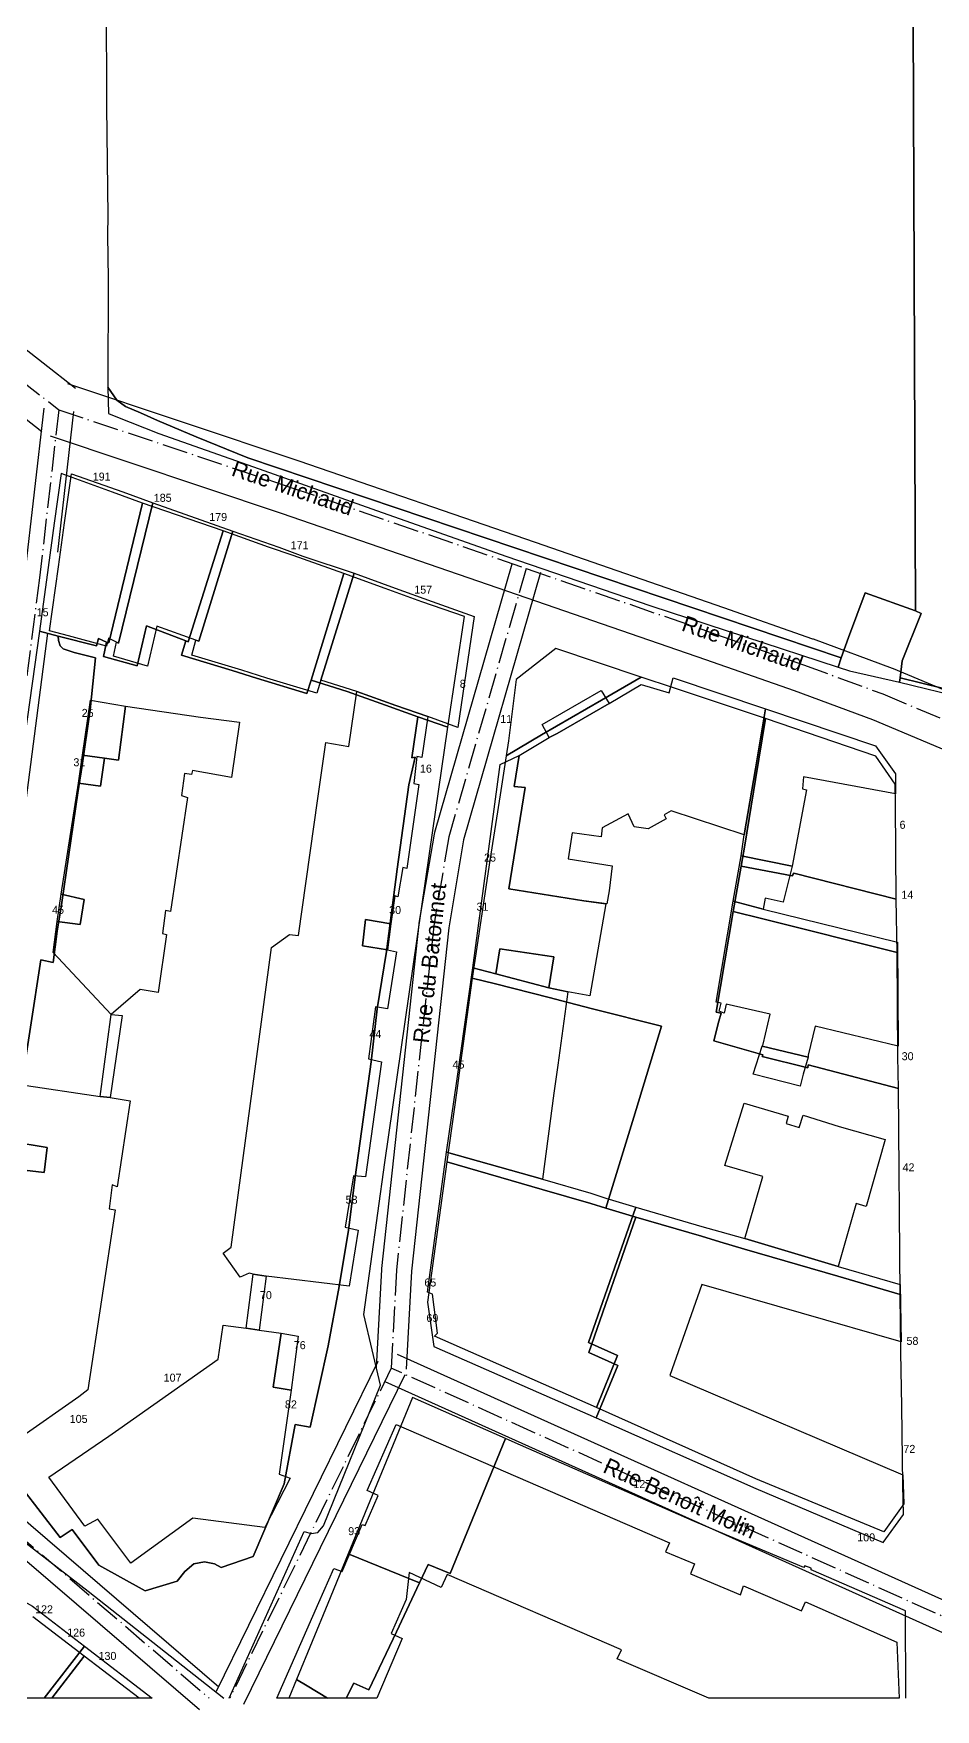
# Model space of a CAD drawing. Header units: metres. Extents: x 1927837 to 1928448, y 4266568 to 4267119.
# Drawn here: x 1928116 to 1928206.1, y 4266568.9 to 4266736.4 of the extents above; entities that cross this region are included whole.
import ezdxf
from ezdxf.enums import TextEntityAlignment as Align

# ---------------------------------------------------------------- set-up
doc = ezdxf.new("R2010")
doc.units = ezdxf.units.M
doc.linetypes.add('DASHDOT', pattern=[3.556, 2.54, -0.508, 0, -0.508])
for name, color, linetype in [('BAT_BATI', 8, 'CONTINUOUS'), ('CAD_LIMITE', 94, 'CONTINUOUS'), ('TXT_ADRESSE', 8, 'CONTINUOUS'), ('TXT_VOIE', 7, 'CONTINUOUS'), ('VOI_AXE', 1, 'DASHDOT'), ('VOI_BORDURE', 7, 'CONTINUOUS')]:
    doc.layers.add(name, color=color, linetype=linetype)

msp = doc.modelspace()

# ---------------------------------------------------------------- linework, layer by layer
at = {"layer": 'BAT_BATI'}
for points in [[(1928123.5, 4266676.01), (1928123.3, 4266675.21), (1928119.5, 4266676.22), (1928117.6, 4266676.72), (1928118.5, 4266683.12), (1928119.11, 4266687.52), (1928119.81, 4266692.43), (1928124.92, 4266690.62), (1928127.92, 4266689.52), (1928124.5, 4266675.51), (1928124.3, 4266675.61)], [(1928135.92, 4266686.71), (1928132.51, 4266675.7), (1928132.21, 4266675.8), (1928128.31, 4266677.21), (1928127.4, 4266673.21), (1928124, 4266674.21), (1928124.3, 4266675.61), (1928124.5, 4266675.51), (1928127.92, 4266689.52)], [(1928140.52, 4266685.1), (1928142.92, 4266684.2), (1928148.03, 4266682.49), (1928144.71, 4266671.79), (1928144.31, 4266670.49), (1928139.31, 4266671.99), (1928136.81, 4266672.8), (1928131.81, 4266674.3), (1928132.21, 4266675.8), (1928132.51, 4266675.7), (1928135.92, 4266686.71)], [(1928152.13, 4266680.99), (1928155.83, 4266679.68), (1928160.03, 4266678.18), (1928158.42, 4266667.07), (1928155.42, 4266668.17), (1928152.22, 4266669.28), (1928148.32, 4266670.68), (1928144.71, 4266671.79), (1928148.03, 4266682.49)], [(1928189.15, 4266668.94), (1928188.14, 4266662.94), (1928187.03, 4266656.34), (1928179.73, 4266658.75), (1928179.03, 4266658.35), (1928179.23, 4266657.95), (1928177.42, 4266656.95), (1928176.02, 4266657.15), (1928175.42, 4266658.45), (1928172.82, 4266657.05), (1928172.72, 4266656.15), (1928169.82, 4266656.55), (1928169.42, 4266653.95), (1928173.82, 4266653.25), (1928173.52, 4266650.75), (1928173.31, 4266649.44), (1928171.01, 4266649.75), (1928163.51, 4266650.95), (1928165.12, 4266661.06), (1928164.02, 4266661.16), (1928164.52, 4266664.26), (1928167.53, 4266666.06), (1928168.33, 4266666.46), (1928173.53, 4266669.46), (1928176.74, 4266671.36), (1928179.54, 4266670.55), (1928179.94, 4266672.05)], [(1928152.22, 4266669.28), (1928155.42, 4266668.17), (1928154.81, 4266664.07), (1928154.31, 4266664.17), (1928154.01, 4266661.47), (1928154.51, 4266661.37), (1928153.3, 4266652.97), (1928152.9, 4266653.07), (1928152.4, 4266650.16), (1928152.1, 4266650.26), (1928151.7, 4266647.46), (1928149.19, 4266647.87), (1928148.89, 4266645.26), (1928151.39, 4266644.86), (1928152.29, 4266644.66), (1928151.39, 4266638.96), (1928150.19, 4266639.16), (1928149.48, 4266633.95), (1928150.78, 4266633.65), (1928149.17, 4266622.15), (1928147.97, 4266622.25), (1928147.16, 4266617.14), (1928148.46, 4266616.84), (1928147.56, 4266611.24), (1928139.25, 4266612.25), (1928137.95, 4266612.45), (1928137.55, 4266612.55), (1928136.65, 4266612.15), (1928134.95, 4266614.55), (1928135.75, 4266615.15), (1928139.78, 4266645.07), (1928141.59, 4266646.37), (1928142.49, 4266646.27), (1928144.4, 4266659.98), (1928145.21, 4266665.58), (1928147.51, 4266665.18), (1928148.32, 4266670.68)], [(1928166.83, 4266667.36), (1928172.73, 4266670.76), (1928173.53, 4266669.46), (1928168.33, 4266666.46), (1928167.53, 4266666.06)], [(1928132.7, 4266668.1), (1928136.6, 4266667.59), (1928135.8, 4266662.09), (1928131.9, 4266662.79), (1928131.8, 4266662.39), (1928131.09, 4266662.49), (1928130.79, 4266660.29), (1928131.39, 4266660.09), (1928129.68, 4266648.68), (1928129.18, 4266648.78), (1928128.88, 4266646.48), (1928129.28, 4266646.38), (1928128.47, 4266640.58), (1928126.67, 4266640.88), (1928123.77, 4266638.38), (1928117.97, 4266644.59), (1928118.37, 4266647.69), (1928120.67, 4266647.39), (1928121.07, 4266649.89), (1928118.77, 4266650.4), (1928120.49, 4266661.5), (1928122.69, 4266661.2), (1928123.09, 4266664), (1928124.49, 4266663.8), (1928125.2, 4266669.2)], [(1928125.2, 4266669.2), (1928124.49, 4266663.8), (1928123.09, 4266664), (1928120.89, 4266664.31), (1928121.69, 4266669.81)], [(1928200.15, 4266665.23), (1928202.15, 4266662.43), (1928202.15, 4266660.43), (1928192.94, 4266662.13), (1928192.84, 4266660.93), (1928193.24, 4266660.83), (1928191.83, 4266653.23), (1928186.73, 4266654.23), (1928187.03, 4266656.34), (1928188.14, 4266662.94), (1928189.15, 4266668.94)], [(1928123.09, 4266664), (1928122.69, 4266661.2), (1928120.49, 4266661.5), (1928120.89, 4266664.31)], [(1928162.62, 4266663.36), (1928164.52, 4266664.26), (1928164.02, 4266661.16), (1928165.12, 4266661.06), (1928163.51, 4266650.95), (1928171.01, 4266649.75), (1928173.21, 4266649.44), (1928171.6, 4266640.24), (1928169.4, 4266640.64), (1928167.5, 4266641.04), (1928168.01, 4266644.14), (1928162.6, 4266644.95), (1928162.2, 4266642.45), (1928159.9, 4266643.05)], [(1928191.83, 4266653.23), (1928190.93, 4266649.63), (1928189.13, 4266650.03), (1928188.93, 4266648.93), (1928185.92, 4266649.73), (1928186.73, 4266654.23)], [(1928121.07, 4266649.89), (1928120.67, 4266647.39), (1928118.37, 4266647.69), (1928118.77, 4266650.4)], [(1928188.93, 4266648.93), (1928202.33, 4266645.61), (1928202.42, 4266635.21), (1928194.12, 4266637.21), (1928193.42, 4266634.31), (1928193.42, 4266634.11), (1928188.81, 4266635.22), (1928188.91, 4266635.42), (1928189.62, 4266638.42), (1928185.21, 4266639.42), (1928185.01, 4266638.52), (1928184.51, 4266638.73), (1928184.71, 4266639.53), (1928184.21, 4266639.63), (1928185.92, 4266649.73)], [(1928151.7, 4266647.46), (1928151.39, 4266644.86), (1928148.89, 4266645.26), (1928149.19, 4266647.87)], [(1928168.01, 4266644.14), (1928167.5, 4266641.04), (1928162.2, 4266642.45), (1928162.6, 4266644.95)], [(1928162.2, 4266642.45), (1928167.5, 4266641.04), (1928169.4, 4266640.64), (1928168.4, 4266633.34), (1928167.99, 4266630.53), (1928166.88, 4266621.93), (1928157.28, 4266624.64), (1928158.29, 4266631.74), (1928158.69, 4266634.55), (1928159.9, 4266643.05)], [(1928124.87, 4266638.28), (1928123.66, 4266630.08), (1928122.66, 4266630.18), (1928123.77, 4266638.38)], [(1928193.42, 4266634.11), (1928192.91, 4266632.41), (1928192.61, 4266631.21), (1928187.91, 4266632.42), (1928188.81, 4266635.22)], [(1928114.65, 4266631.39), (1928122.66, 4266630.18), (1928123.66, 4266630.08), (1928125.66, 4266629.77), (1928124.35, 4266621.17), (1928123.85, 4266621.37), (1928123.55, 4266618.97), (1928124.15, 4266618.87), (1928121.43, 4266600.86), (1928120.53, 4266600.16), (1928114.62, 4266596.06), (1928110.32, 4266601.77), (1928110.62, 4266604.07), (1928112.84, 4266620.58), (1928114.14, 4266620.28), (1928114.54, 4266622.88), (1928117.05, 4266622.58), (1928117.35, 4266625.08), (1928113.75, 4266625.68), (1928114.35, 4266631.49)], [(1928188, 4266619.11), (1928188.9, 4266622.21), (1928185.1, 4266623.31), (1928187.01, 4266629.52), (1928191.41, 4266628.21), (1928191.21, 4266627.51), (1928192.51, 4266627.11), (1928192.91, 4266628.31), (1928196.51, 4266627.2), (1928201.11, 4266625.9), (1928199.21, 4266619.2), (1928198.21, 4266619.5), (1928196.4, 4266613.19), (1928187.09, 4266616)], [(1928117.35, 4266625.08), (1928117.05, 4266622.58), (1928114.54, 4266622.88), (1928113.34, 4266622.98), (1928113.75, 4266625.68)], [(1928166.88, 4266621.93), (1928171.69, 4266620.52), (1928173.19, 4266620.02), (1928176.19, 4266619.12), (1928171.47, 4266605.61), (1928174.37, 4266604.31), (1928172.27, 4266599.11), (1928156.06, 4266606.23), (1928156.36, 4266606.53), (1928155.86, 4266610.43), (1928155.36, 4266610.63), (1928157.28, 4266624.64)], [(1928182.79, 4266617.21), (1928184.59, 4266616.71), (1928187.09, 4266616), (1928196.4, 4266613.19), (1928202.6, 4266611.39), (1928202.7, 4266605.68), (1928182.79, 4266611.41), (1928179.58, 4266602.3), (1928202.88, 4266592.37), (1928202.98, 4266589.47), (1928200.98, 4266586.67), (1928188.17, 4266591.99), (1928172.27, 4266599.11), (1928174.37, 4266604.31), (1928171.47, 4266605.61), (1928176.19, 4266619.12)], [(1928138.55, 4266606.84), (1928137.25, 4266607.04), (1928137.95, 4266612.45), (1928139.25, 4266612.25)], [(1928137.25, 4266607.04), (1928138.55, 4266606.84), (1928140.75, 4266606.54), (1928139.94, 4266601.14), (1928141.74, 4266600.84), (1928140.54, 4266592.43), (1928141.64, 4266592.03), (1928139.13, 4266587.13), (1928131.92, 4266588.04), (1928125.72, 4266583.54), (1928122.42, 4266587.94), (1928121.12, 4266587.25), (1928117.52, 4266592.15), (1928123.53, 4266596.25), (1928124.53, 4266596.95), (1928134.44, 4266603.95), (1928134.95, 4266607.35)], [(1928142.45, 4266606.24), (1928141.74, 4266600.84), (1928139.94, 4266601.14), (1928140.75, 4266606.54)], [(1928174.75, 4266574.88), (1928157.34, 4266582.41), (1928156.74, 4266581.11), (1928153.54, 4266582.61), (1928153.23, 4266579.91), (1928151.73, 4266576.51), (1928152.83, 4266576.01), (1928150.3, 4266570.06), (1928140.33, 4266570.06), (1928144.53, 4266579.62), (1928146.03, 4266583.02), (1928146.83, 4266582.72), (1928148.84, 4266587.42), (1928149.14, 4266587.32), (1928150.44, 4266590.32), (1928149.34, 4266590.82), (1928152.25, 4266597.42), (1928179.56, 4266585.59), (1928179.16, 4266584.69), (1928182.06, 4266583.48), (1928181.66, 4266582.48), (1928186.66, 4266580.38), (1928186.96, 4266581.28), (1928192.76, 4266578.77), (1928193.16, 4266579.67), (1928202.27, 4266575.66), (1928202.52, 4266570.06), (1928183.49, 4266570.06), (1928174.34, 4266573.98)], [(1928115.9, 4266579.24), (1928121.1, 4266575.24), (1928117.07, 4266570.06), (1928112.27, 4266570.06), (1928110.29, 4266571.84), (1928102.09, 4266576.25), (1928103.39, 4266579.56), (1928105.6, 4266585.06)], [(1928127.86, 4266570.06), (1928117.07, 4266570.06), (1928121.1, 4266575.24)]]:
    msp.add_lwpolyline(points, close=True, dxfattribs=at)
at = {"layer": 'CAD_LIMITE'}
for points in [[(1928208.03, 4266768.2), (1928207.87, 4266771.79), (1928207.61, 4266781.55), (1928203.74, 4266779.92), (1928204.15, 4266678.74), (1928204.7, 4266678.46), (1928202.8, 4266673.73), (1928202.61, 4266672.03), (1928209.1, 4266670.44), (1928208.95, 4266671.95), (1928208.43, 4266717.94), (1928208.4, 4266722.54), (1928208.03, 4266768.2)], [(1928204.15, 4266678.74), (1928203.74, 4266779.92), (1928197.37, 4266777.18), (1928174.46, 4266767.64), (1928159.05, 4266761.2), (1928148.1, 4266756.67), (1928123.15, 4266746.26), (1928123.23, 4266740.79), (1928123.25, 4266740.08), (1928123.31, 4266729.09), (1928123.43, 4266718.22), (1928123.41, 4266716.32), (1928123.46, 4266711.89), (1928123.43, 4266701.09), (1928124.33, 4266699.78), (1928125.21, 4266699.16), (1928126.7, 4266698.53), (1928128.4, 4266697.77), (1928132.26, 4266696.14), (1928137.42, 4266694.02), (1928196.72, 4266674.02), (1928197.45, 4266676.07), (1928199.11, 4266680.53), (1928204.15, 4266678.74)], [(1928196.72, 4266674.02), (1928137.42, 4266694.02), (1928132.26, 4266696.14), (1928128.4, 4266697.77), (1928126.7, 4266698.53), (1928125.21, 4266699.16), (1928124.33, 4266699.78), (1928123.43, 4266701.09), (1928123.51, 4266698.46), (1928124.24, 4266698.16), (1928128.54, 4266696.47), (1928137.97, 4266693.13), (1928149.81, 4266688.94), (1928163.21, 4266684.2), (1928177.68, 4266679.22), (1928196.41, 4266673.1), (1928196.72, 4266674.02)], [(1928118.46, 4266676.21), (1928122.29, 4266675.25), (1928122.51, 4266675.97), (1928123.3, 4266675.61), (1928123.52, 4266675.53), (1928126.9, 4266689.51), (1928123.89, 4266690.61), (1928118.78, 4266692.46), (1928118.08, 4266687.49), (1928117.47, 4266683.08), (1928116.59, 4266676.7), (1928118.46, 4266676.21)], [(1928123.3, 4266675.61), (1928123, 4266674.18), (1928126.37, 4266673.23), (1928127.29, 4266677.23), (1928131.21, 4266675.75), (1928131.47, 4266675.65), (1928134.94, 4266686.73), (1928126.9, 4266689.51), (1928123.52, 4266675.53), (1928123.3, 4266675.61)], [(1928131.21, 4266675.75), (1928130.8, 4266674.31), (1928135.84, 4266672.77), (1928138.28, 4266672.01), (1928143.32, 4266670.47), (1928143.75, 4266671.82), (1928147, 4266682.45), (1928141.95, 4266684.25), (1928139.5, 4266685.11), (1928134.94, 4266686.73), (1928131.47, 4266675.65), (1928131.21, 4266675.75)], [(1928143.75, 4266671.82), (1928147.34, 4266670.66), (1928151.18, 4266669.3), (1928154.42, 4266668.14), (1928157.4, 4266667.09), (1928159.06, 4266678.17), (1928154.82, 4266679.64), (1928151.16, 4266680.96), (1928147, 4266682.45), (1928143.75, 4266671.82)], [(1928204.15, 4266678.74), (1928199.11, 4266680.53), (1928197.45, 4266676.07), (1928196.72, 4266674.02), (1928196.41, 4266673.1), (1928197.53, 4266672.75), (1928202.54, 4266671.6), (1928202.61, 4266672.03), (1928202.8, 4266673.73), (1928204.7, 4266678.46), (1928204.15, 4266678.74)], [(1928114.87, 4266591.06), (1928118.67, 4266586.1), (1928119.87, 4266586.92), (1928122.54, 4266583.36), (1928127.17, 4266580.8), (1928130.36, 4266581.76), (1928131.12, 4266582.73), (1928132.03, 4266583.48), (1928133.09, 4266583.68), (1928134.09, 4266583.49), (1928134.75, 4266583.12), (1928137.95, 4266584.21), (1928141.04, 4266591.49), (1928142.15, 4266597.41), (1928143.64, 4266597.13), (1928145.45, 4266605.26), (1928146.53, 4266611.19), (1928147.47, 4266616.84), (1928148.15, 4266622.12), (1928149.76, 4266633.65), (1928150.35, 4266638.95), (1928151.27, 4266644.7), (1928152.33, 4266652.93), (1928153.5, 4266661.35), (1928154.15, 4266664.12), (1928153.81, 4266664.04), (1928154.42, 4266668.14), (1928151.18, 4266669.3), (1928147.34, 4266670.66), (1928143.75, 4266671.82), (1928143.32, 4266670.47), (1928138.28, 4266672.01), (1928135.84, 4266672.77), (1928130.8, 4266674.31), (1928131.21, 4266675.75), (1928127.29, 4266677.23), (1928126.37, 4266673.23), (1928123, 4266674.18), (1928123.3, 4266675.61), (1928122.51, 4266675.97), (1928122.29, 4266675.25), (1928118.46, 4266676.21)], [(1928118.46, 4266676.21), (1928116.59, 4266676.7), (1928109.68, 4266627.51), (1928108.52, 4266617.02), (1928106.32, 4266600.57), (1928106.71, 4266600.01), (1928107.01, 4266599.5), (1928107.16, 4266598.84), (1928107.28, 4266598.15), (1928105.52, 4266595.65), (1928105.52, 4266593.07), (1928121.46, 4266580.76), (1928135.03, 4266570.06)], [(1928118.46, 4266676.21), (1928118.5, 4266675.76), (1928118.65, 4266675.24), (1928118.98, 4266674.92), (1928120.08, 4266674.58), (1928122.19, 4266674.05), (1928121.66, 4266668.83), (1928120.86, 4266663.29), (1928120.44, 4266660.53), (1928118.8, 4266649.35), (1928118.37, 4266646.73), (1928117.97, 4266643.58), (1928116.73, 4266643.86), (1928114.67, 4266630.38)], [(1928114.67, 4266630.38), (1928116.73, 4266643.86), (1928117.97, 4266643.58), (1928118.37, 4266646.73), (1928118.8, 4266649.35), (1928120.44, 4266660.53), (1928120.86, 4266663.29), (1928121.66, 4266668.83), (1928122.19, 4266674.05), (1928120.08, 4266674.58), (1928118.98, 4266674.92), (1928118.65, 4266675.24), (1928118.5, 4266675.76), (1928118.46, 4266676.21)], [(1928163.22, 4266664.25), (1928166.78, 4266666.34), (1928172.75, 4266669.79), (1928176.74, 4266672.11), (1928168.21, 4266674.97), (1928164.25, 4266671.86), (1928163.46, 4266665.75), (1928163.22, 4266664.25)], [(1928176.2, 4266618.14), (1928182.75, 4266616.22), (1928184.58, 4266615.68), (1928187.06, 4266614.95), (1928196.37, 4266612.22), (1928202.6, 4266610.39), (1928202.43, 4266630.98), (1928193.43, 4266633.36), (1928193.37, 4266633.07), (1928188.83, 4266634.19), (1928188.87, 4266634.37), (1928183.99, 4266635.75), (1928184.5, 4266637.73), (1928184.71, 4266638.52), (1928184.21, 4266638.63), (1928185.92, 4266648.68), (1928186.71, 4266653.21), (1928187.07, 4266655.3), (1928188.15, 4266661.89), (1928189.16, 4266667.96), (1928179.96, 4266671.04), (1928176.74, 4266672.11), (1928172.75, 4266669.79), (1928166.78, 4266666.34), (1928163.22, 4266664.25), (1928162.62, 4266660.35), (1928161.61, 4266653.78), (1928159.84, 4266642.02), (1928162.17, 4266641.44), (1928167.52, 4266640.08), (1928169.42, 4266639.6), (1928171.85, 4266638.97), (1928178.76, 4266637.23), (1928175.98, 4266628.13), (1928173.19, 4266619.02), (1928176.2, 4266618.14)], [(1928202.54, 4266671.6), (1928209.11, 4266669.99), (1928209.1, 4266670.44), (1928202.61, 4266672.03), (1928202.54, 4266671.6)], [(1928135.55, 4266570.06), (1928143.04, 4266586.73), (1928143.76, 4266586.51), (1928144.41, 4266586.62), (1928144.98, 4266587.27), (1928150.67, 4266601.34), (1928149, 4266608.39), (1928151.1, 4266623.58), (1928155.57, 4266654.47), (1928157.4, 4266667.09), (1928154.42, 4266668.14), (1928153.81, 4266664.04), (1928154.15, 4266664.12), (1928153.5, 4266661.35), (1928152.33, 4266652.93), (1928151.27, 4266644.7), (1928150.35, 4266638.95), (1928149.76, 4266633.65), (1928148.15, 4266622.12), (1928147.47, 4266616.84), (1928146.53, 4266611.19), (1928145.45, 4266605.26), (1928143.64, 4266597.13), (1928142.15, 4266597.41), (1928141.04, 4266591.49), (1928137.95, 4266584.21), (1928134.75, 4266583.12), (1928134.09, 4266583.49), (1928133.09, 4266583.68), (1928132.03, 4266583.48), (1928131.12, 4266582.73), (1928130.36, 4266581.76), (1928127.17, 4266580.8), (1928122.54, 4266583.36), (1928119.87, 4266586.92), (1928118.67, 4266586.1), (1928114.87, 4266591.06)], [(1928202.22, 4266649.92), (1928202.13, 4266659.42), (1928202.11, 4266661.42), (1928200.18, 4266664.21), (1928189.16, 4266667.96), (1928188.15, 4266661.89), (1928187.07, 4266655.3), (1928186.71, 4266653.21), (1928191.8, 4266652.25), (1928191.97, 4266652.51), (1928202.22, 4266649.92)], [(1928202.22, 4266649.92), (1928191.97, 4266652.51), (1928191.8, 4266652.25), (1928186.71, 4266653.21), (1928185.92, 4266648.68), (1928188.88, 4266647.94), (1928202.3, 4266644.58), (1928202.22, 4266649.92)], [(1928185.92, 4266648.68), (1928184.21, 4266638.63), (1928184.71, 4266638.52), (1928184.5, 4266637.73), (1928183.99, 4266635.75), (1928188.87, 4266634.37), (1928188.83, 4266634.19), (1928193.37, 4266633.07), (1928193.43, 4266633.36), (1928202.43, 4266630.98), (1928202.37, 4266634.18), (1928202.3, 4266644.58), (1928188.88, 4266647.94), (1928185.92, 4266648.68)], [(1928157.31, 4266623.66), (1928166.83, 4266620.9), (1928171.69, 4266619.5), (1928173.19, 4266619.02), (1928175.98, 4266628.13), (1928178.76, 4266637.23), (1928171.85, 4266638.97), (1928169.42, 4266639.6), (1928167.52, 4266640.08), (1928162.17, 4266641.44), (1928159.84, 4266642.02), (1928158.67, 4266633.56), (1928158.29, 4266630.8), (1928157.31, 4266623.66)], [(1928176.2, 4266618.14), (1928173.19, 4266619.02), (1928171.69, 4266619.5), (1928166.83, 4266620.9), (1928157.31, 4266623.66), (1928155.36, 4266609.62), (1928156.02, 4266605.22), (1928172.23, 4266598.08), (1928174.38, 4266603.32), (1928171.49, 4266604.61), (1928176.2, 4266618.14)], [(1928176.2, 4266618.14), (1928171.49, 4266604.61), (1928174.38, 4266603.32), (1928172.23, 4266598.08), (1928188.18, 4266591.01), (1928200.92, 4266585.62), (1928202.93, 4266588.43), (1928202.89, 4266591.38), (1928202.77, 4266599.2), (1928202.67, 4266604.65), (1928202.6, 4266610.39), (1928196.37, 4266612.22), (1928187.06, 4266614.95), (1928184.58, 4266615.68), (1928182.75, 4266616.22), (1928176.2, 4266618.14)], [(1928163.18, 4266596), (1928153.86, 4266600.12), (1928147.44, 4266584.49), (1928154.58, 4266581.6), (1928155.44, 4266583.42), (1928157.65, 4266582.51), (1928163.18, 4266596)], [(1928163.18, 4266596), (1928157.65, 4266582.51), (1928155.44, 4266583.42), (1928154.58, 4266581.6), (1928152.27, 4266576.7), (1928149.52, 4266570.89), (1928148, 4266571.57), (1928147.24, 4266570.06)], [(1928203.18, 4266570.06), (1928203.16, 4266570.51), (1928203.14, 4266578.78), (1928193.71, 4266582.87), (1928193.7, 4266583.04), (1928193.07, 4266583.28), (1928192.97, 4266583.12), (1928184.49, 4266586.69), (1928181.81, 4266587.82), (1928164.12, 4266595.59), (1928163.18, 4266596)], [(1928154.58, 4266581.6), (1928147.44, 4266584.49), (1928145.4, 4266579.52), (1928142.28, 4266571.93), (1928143.35, 4266571.29), (1928145.37, 4266570.06)], [(1928147.24, 4266570.06), (1928148, 4266571.57), (1928149.52, 4266570.89), (1928152.27, 4266576.7), (1928154.58, 4266581.6)], [(1928117.83, 4266570.06), (1928121.07, 4266574.25), (1928115.95, 4266578.19)], [(1928126.55, 4266570.06), (1928121.07, 4266574.25), (1928117.83, 4266570.06)], [(1928145.37, 4266570.06), (1928143.35, 4266571.29), (1928142.28, 4266571.93), (1928141.51, 4266570.06)]]:
    msp.add_lwpolyline(points, dxfattribs=at)
at = {"layer": 'VOI_AXE'}
for points in [[(1928107.12, 4266710.75), (1928111.72, 4266704.14), (1928118.52, 4266698.83)], [(1928118.52, 4266698.83), (1928116.6, 4266682.02), (1928112.77, 4266652.5), (1928107.34, 4266620.08), (1928104.32, 4266603.27), (1928104.71, 4266599.47), (1928106.21, 4266595.16), (1928111.31, 4266589.16), (1928133.56, 4266570.06)], [(1928118.52, 4266698.83), (1928141.63, 4266691.11), (1928165.24, 4266682.98)], [(1928165.24, 4266682.98), (1928157.51, 4266656.16), (1928156, 4266647.26), (1928152.26, 4266612.84), (1928151.75, 4266603.03)], [(1928165.24, 4266682.98), (1928184.05, 4266676.45), (1928192.95, 4266673.34), (1928200.86, 4266670.43), (1928208.26, 4266667.33)], [(1928151.75, 4266603.03), (1928135.62, 4266570.06)], [(1928209.47, 4266577.05), (1928151.75, 4266603.03)]]:
    msp.add_lwpolyline(points, dxfattribs=at)
at = {"layer": 'VOI_BORDURE'}
for points in [[(1928109.38, 4266712.32), (1928113.74, 4266706.06), (1928120.21, 4266701)], [(1928104.86, 4266709.18), (1928109.46, 4266702.57), (1928109.63, 4266702.36), (1928109.82, 4266702.16), (1928110.03, 4266701.98), (1928116.83, 4266696.67)], [(1928119.39, 4266701.44), (1928142.5, 4266693.71), (1928142.52, 4266693.71), (1928166.14, 4266685.58)], [(1928117.03, 4266699), (1928115.11, 4266682.2), (1928111.29, 4266652.72), (1928105.86, 4266620.34), (1928102.84, 4266603.54), (1928102.82, 4266603.4), (1928102.82, 4266603.26), (1928102.83, 4266603.12), (1928103.22, 4266599.31), (1928103.25, 4266599.14), (1928103.3, 4266598.98), (1928104.79, 4266594.67), (1928104.85, 4266594.54), (1928104.91, 4266594.42), (1928104.98, 4266594.3), (1928105.07, 4266594.19), (1928110.17, 4266588.19), (1928110.25, 4266588.1), (1928110.33, 4266588.02), (1928132.58, 4266568.93)], [(1928120.01, 4266698.66), (1928118.41, 4266684.61)], [(1928117.65, 4266696.23), (1928140.75, 4266688.5), (1928164.34, 4266680.38)], [(1928166.14, 4266685.58), (1928184.95, 4266679.05), (1928184.96, 4266679.05), (1928193.86, 4266675.94), (1928193.9, 4266675.92), (1928201.81, 4266673.01), (1928201.92, 4266672.97), (1928209.32, 4266669.86)], [(1928163.8, 4266683.39), (1928156.07, 4266656.58), (1928156.03, 4266656.41), (1928154.52, 4266647.51), (1928154.51, 4266647.42), (1928150.77, 4266613), (1928150.77, 4266612.91), (1928150.26, 4266603.11)], [(1928166.68, 4266682.56), (1928158.97, 4266655.83), (1928157.49, 4266647.05), (1928153.76, 4266612.72), (1928153.25, 4266602.95)], [(1928164.34, 4266680.38), (1928183.14, 4266673.86), (1928192.02, 4266670.76), (1928199.85, 4266667.87), (1928207.19, 4266664.79)], [(1928117.4, 4266676.49), (1928114.26, 4266652.31), (1928114.25, 4266652.25), (1928108.82, 4266619.84), (1928108.81, 4266619.82), (1928105.83, 4266603.22), (1928106.19, 4266599.8), (1928107.54, 4266595.92), (1928112.38, 4266590.22), (1928134.53, 4266571.2)], [(1928150.41, 4266603.69), (1928134.27, 4266570.72)], [(1928210.09, 4266578.42), (1928152.37, 4266604.4)], [(1928153.1, 4266602.37), (1928136.97, 4266569.41)], [(1928208.86, 4266575.69), (1928151.14, 4266601.66)]]:
    msp.add_lwpolyline(points, dxfattribs=at)

# ---------------------------------------------------------------- texts
at = {"layer": 'TXT_ADRESSE'}
for s, p in [('191', (1928121.92, 4266691.75)), ('185', (1928128.02, 4266689.63)), ('179', (1928133.56, 4266687.71)), ('171', (1928141.7, 4266684.89)), ('157', (1928154.05, 4266680.45)), ('15', (1928116.32, 4266678.19)), ('8', (1928158.6, 4266671.04)), ('25', (1928120.82, 4266668.13)), ('11', (1928162.64, 4266667.52)), ('31', (1928119.99, 4266663.2)), ('16', (1928154.62, 4266662.56)), ('6', (1928202.55, 4266656.95)), ('25', (1928161.03, 4266653.67)), ('14', (1928202.73, 4266649.95)), ('45', (1928117.86, 4266648.45)), ('30', (1928151.54, 4266648.43)), ('31', (1928160.27, 4266648.76)), ('44', (1928149.56, 4266636.03)), ('45', (1928157.88, 4266632.99)), ('30', (1928202.76, 4266633.82)), ('42', (1928202.85, 4266622.71)), ('58', (1928147.19, 4266619.48)), ('65', (1928155.06, 4266611.2)), ('70', (1928138.63, 4266609.94)), ('69', (1928155.27, 4266607.65)), ('76', (1928142.01, 4266604.94)), ('58', (1928203.24, 4266605.37)), ('107', (1928129.01, 4266601.69)), ('82', (1928141.13, 4266599.02)), ('105', (1928119.62, 4266597.57)), ('72', (1928202.93, 4266594.57)), ('127', (1928175.95, 4266591.05)), ('93', (1928147.45, 4266586.35)), ('115', (1928185.8, 4266586.72)), ('100', (1928198.32, 4266585.73)), ('122', (1928116.16, 4266578.54)), ('126', (1928119.37, 4266576.21)), ('130', (1928122.5, 4266573.88))]:
    msp.add_text(s, height=0.8, dxfattribs=at).set_placement(p)
at = {"layer": 'TXT_VOIE'}
for s, rotation, p in [('Rue Michaud', -18.7738, (1928141.91, 4266691.01)), ('Rue Michaud', -19.257, (1928186.87, 4266675.47)), ('Rue du Batonnet', -276.3253, (1928155.59, 4266643.53)), ('Rue Benoît Molin', 335.7716, (1928180.61, 4266590.04))]:
    msp.add_text(s, height=1.6, rotation=rotation, dxfattribs=at).set_placement(p, align=Align.MIDDLE_CENTER)

doc.saveas('drawing.dxf')
